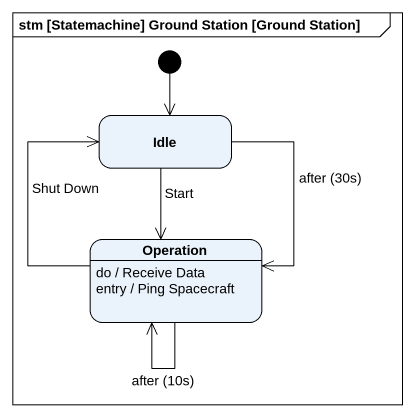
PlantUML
@startuml
mainframe stm [Statemachine] Ground Station [Ground Station]
hide empty description
state Idle
state Operation
Operation : do / Receive Data
Operation : entry / Ping Spacecraft
[*] --> Idle
Idle --> Operation : after (30s)
Idle --> Operation : Start
Operation -up-> Idle : Shut Down
Operation --> Operation : after (10s)
@enduml
